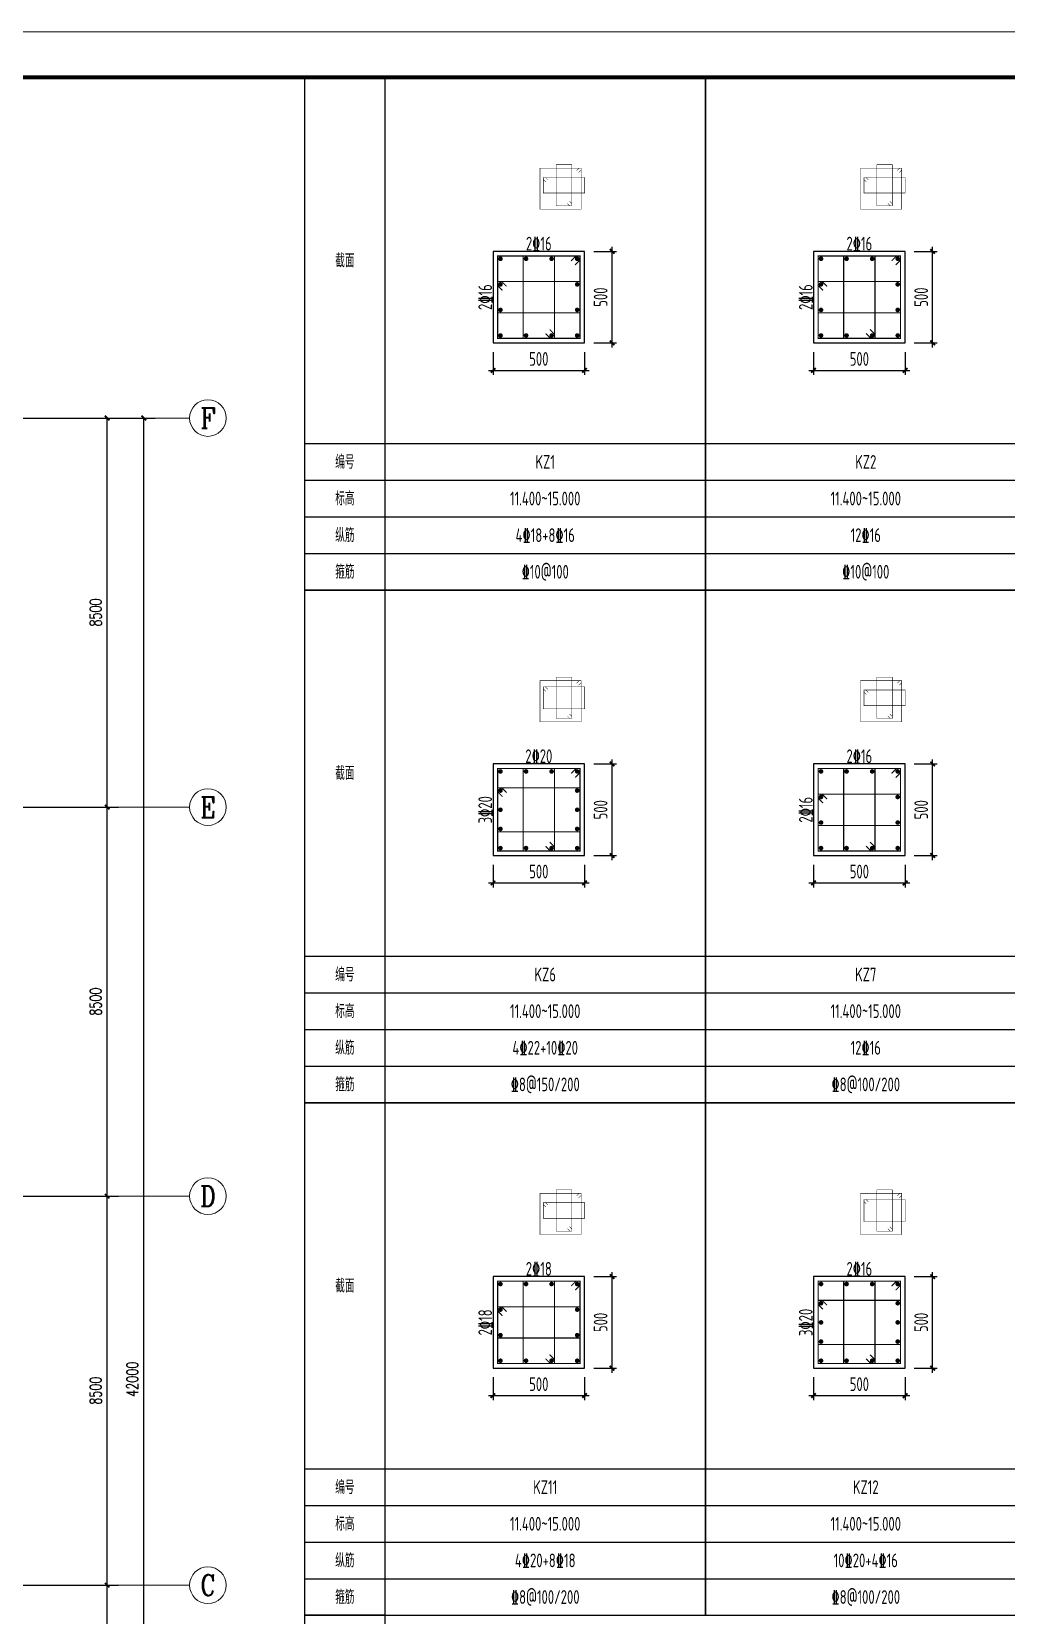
# Model space of a CAD drawing. Extents: x 3968514 to 5230306, y -516551 to -228246.
# Drawn here: x 4886440 to 4907723, y -334753 to -300153 of the extents above; entities that cross this region are included whole.
import ezdxf
from ezdxf.enums import TextEntityAlignment as Align

# ---------------------------------------------------------------- set-up
doc = ezdxf.new("R2010")
doc.units = 0
doc.header["$LTSCALE"] = 1000
doc.header["$MEASUREMENT"] = 0
for name, color, linetype, lineweight in [('AXIS', 3, 'Continuous', 15), ('AXIS_TEXT', 7, 'Continuous', 15), ('COLU-DE', 7, 'Continuous', 25), ('COLU-DE-DIM', 3, 'Continuous', 25), ('COLU-YW', 7, 'Continuous', 25), ('FRAME', 3, 'Continuous', 18), ('REIN-D', 6, 'Continuous', 50), ('REIN-L', 1, 'Continuous', 50), ('TAB', 144, 'Continuous', 25), ('TAB-TEXT', 7, 'Continuous', 25)]:
    doc.layers.add(name, color=color, linetype=linetype, lineweight=lineweight)
doc.styles.add('_TCH_AXIS', font='COMPLEX', dxfattribs={"bigfont": 'GBCBIG'})
doc.styles.add('_TCH_DIM_T3', font='SIMPLEX.shx', dxfattribs={"width": 0.7, "bigfont": 'GBCBIG.shx'})
doc.styles.add('COMPLEX', font='COMPLEX')
doc.styles.add('FromPkpm', font='Tssdeng.shx', dxfattribs={"width": 0.7, "bigfont": 'hztxt.shx'})
doc.dimstyles.new('_TCH_ARCH&&100', dxfattribs={"dimtxt": 255, "dimasz": 100, "dimexe": 250, "dimexo": 300, "dimgap": 122.5, "dimtad": 1, "dimdec": 0, "dimzin": 0, "dimdsep": 46, "dimtxsty": '_TCH_DIM_T3', "dimblk": 'ARCHTICK', "dimcen": 0.09, "dimclrt": 7, "dimazin": 2, "dimtfac": 1, "dimtdec": 0, "dimtix": 1, "dimtmove": 2, "dimatfit": 3, "dimfxl": 150, "dimtolj": 1, "dimtzin": 0, "dimarcsym": 0})
doc.dimstyles.new('Pkpm_1', dxfattribs={"dimtxt": 250, "dimasz": 100, "dimexe": 100, "dimexo": 0.0625, "dimgap": 100, "dimtad": 1, "dimdec": 0, "dimrnd": 1, "dimzin": 0, "dimdsep": 46, "dimtxsty": 'FromPkpm', "dimblk1": 'ARCHTICK', "dimblk2": 'ARCHTICK', "dimsah": 1, "dimcen": 0.09, "dimdle": 100, "dimadec": 0, "dimazin": 0, "dimtfac": 1, "dimtdec": 0, "dimtix": 1, "dimtmove": 2, "dimatfit": 1, "dimfxl": 1, "dimtolj": 1, "dimtzin": 0, "dimarcsym": 0})

# ---------------------------------------------------------------- blocks, each defined once
blk = doc.blocks.new('A$C0B803521')
at = {"layer": 'FRAME', "lineweight": 18}
blk.add_line((-15943, 93652), (-100043, 93652), dxfattribs=at)
at = {"layer": 'FRAME', "lineweight": 140}
blk.add_line((-16943, 92652), (-97543, 92652), dxfattribs=at)
blk = doc.blocks.new('_ArchTick')
at = {"color": 0, "linetype": 'ByBlock', "const_width": 0.4}
blk.add_lwpolyline([(-0.5, -0.5), (0.5, 0.5)], dxfattribs=at)
blk = doc.blocks.new('*D609')
at = {"layer": 'COLU-DE-DIM', "color": 0, "lineweight": -2, "transparency": 16777216}
for p, q in [((4903514, -329553), (4903514, -330053)), ((4905514, -329553), (4905514, -330053)), ((4903414, -329953), (4905614, -329953))]:
    blk.add_line(p, q, dxfattribs=at)
at = {"layer": 'Defpoints', "color": 0, "transparency": 16777216}
for p in [(4903514, -329353), (4905514, -329353), (4905514, -329953)]:
    blk.add_point(p, dxfattribs=at)
at = {"layer": 'COLU-DE-DIM', "color": 0, "lineweight": -2, "transparency": 16777216, "xscale": 100, "yscale": 100, "zscale": 100, "rotation": 180}
blk.add_blockref('_ArchTick', (4903514, -329953), dxfattribs=at)
at = {"layer": 'COLU-DE-DIM', "color": 0, "lineweight": -2, "transparency": 16777216, "xscale": 100, "yscale": 100, "zscale": 100}
blk.add_blockref('_ArchTick', (4905514, -329953), dxfattribs=at)
at = {"layer": 'COLU-DE-DIM', "color": 7, "transparency": 16777216, "insert": (4904514, -329703), "char_height": 300, "attachment_point": 5, "style": 'FromPkpm'}
blk.add_mtext('\\A1;500', dxfattribs=at)
blk = doc.blocks.new('*D608')
at = {"layer": 'COLU-DE-DIM', "color": 0, "lineweight": -2, "transparency": 16777216}
for p, q in [((4906114, -329453), (4906114, -327253)), ((4905714, -327353), (4906214, -327353)), ((4905714, -329353), (4906214, -329353))]:
    blk.add_line(p, q, dxfattribs=at)
at = {"layer": 'Defpoints', "color": 0, "transparency": 16777216}
for p in [(4905514, -327353), (4906114, -327353), (4905514, -329353)]:
    blk.add_point(p, dxfattribs=at)
at = {"layer": 'COLU-DE-DIM', "color": 0, "lineweight": -2, "transparency": 16777216, "xscale": 100, "yscale": 100, "zscale": 100}
for p, rotation in [((4906114, -327353), 90), ((4906114, -329353), 270)]:
    blk.add_blockref('_ArchTick', p, dxfattribs=dict(at, rotation=rotation))
at = {"layer": 'COLU-DE-DIM', "color": 7, "transparency": 16777216, "insert": (4905864, -328353), "char_height": 300, "attachment_point": 5, "rotation": 90, "style": 'FromPkpm'}
blk.add_mtext('\\A1;500', dxfattribs=at)
blk = doc.blocks.new('*D607')
at = {"layer": 'COLU-DE-DIM', "color": 0, "lineweight": -2, "transparency": 16777216}
for p, q in [((4896514, -329553), (4896514, -330053)), ((4898514, -329553), (4898514, -330053)), ((4896414, -329953), (4898614, -329953))]:
    blk.add_line(p, q, dxfattribs=at)
at = {"layer": 'Defpoints', "color": 0, "transparency": 16777216}
for p in [(4896514, -329353), (4898514, -329353), (4898514, -329953)]:
    blk.add_point(p, dxfattribs=at)
at = {"layer": 'COLU-DE-DIM', "color": 0, "lineweight": -2, "transparency": 16777216, "xscale": 100, "yscale": 100, "zscale": 100, "rotation": 180}
blk.add_blockref('_ArchTick', (4896514, -329953), dxfattribs=at)
at = {"layer": 'COLU-DE-DIM', "color": 0, "lineweight": -2, "transparency": 16777216, "xscale": 100, "yscale": 100, "zscale": 100}
blk.add_blockref('_ArchTick', (4898514, -329953), dxfattribs=at)
at = {"layer": 'COLU-DE-DIM', "color": 7, "transparency": 16777216, "insert": (4897514, -329703), "char_height": 300, "attachment_point": 5, "style": 'FromPkpm'}
blk.add_mtext('\\A1;500', dxfattribs=at)
blk = doc.blocks.new('*D606')
at = {"layer": 'COLU-DE-DIM', "color": 0, "lineweight": -2, "transparency": 16777216}
for p, q in [((4899114, -329453), (4899114, -327253)), ((4898714, -327353), (4899214, -327353)), ((4898714, -329353), (4899214, -329353))]:
    blk.add_line(p, q, dxfattribs=at)
at = {"layer": 'Defpoints', "color": 0, "transparency": 16777216}
for p in [(4898514, -327353), (4899114, -327353), (4898514, -329353)]:
    blk.add_point(p, dxfattribs=at)
at = {"layer": 'COLU-DE-DIM', "color": 0, "lineweight": -2, "transparency": 16777216, "xscale": 100, "yscale": 100, "zscale": 100}
for p, rotation in [((4899114, -327353), 90), ((4899114, -329353), 270)]:
    blk.add_blockref('_ArchTick', p, dxfattribs=dict(at, rotation=rotation))
at = {"layer": 'COLU-DE-DIM', "color": 7, "transparency": 16777216, "insert": (4898864, -328353), "char_height": 300, "attachment_point": 5, "rotation": 90, "style": 'FromPkpm'}
blk.add_mtext('\\A1;500', dxfattribs=at)
blk = doc.blocks.new('*D589')
at = {"layer": 'COLU-DE-DIM', "color": 0, "lineweight": -2, "transparency": 16777216}
for p, q in [((4896514, -318353), (4896514, -318853)), ((4898514, -318353), (4898514, -318853)), ((4896414, -318753), (4898614, -318753))]:
    blk.add_line(p, q, dxfattribs=at)
at = {"layer": 'Defpoints', "color": 0, "transparency": 16777216}
for p in [(4896514, -318153), (4898514, -318153), (4898514, -318753)]:
    blk.add_point(p, dxfattribs=at)
at = {"layer": 'COLU-DE-DIM', "color": 0, "lineweight": -2, "transparency": 16777216, "xscale": 100, "yscale": 100, "zscale": 100, "rotation": 180}
blk.add_blockref('_ArchTick', (4896514, -318753), dxfattribs=at)
at = {"layer": 'COLU-DE-DIM', "color": 0, "lineweight": -2, "transparency": 16777216, "xscale": 100, "yscale": 100, "zscale": 100}
blk.add_blockref('_ArchTick', (4898514, -318753), dxfattribs=at)
at = {"layer": 'COLU-DE-DIM', "color": 7, "transparency": 16777216, "insert": (4897514, -318503), "char_height": 300, "attachment_point": 5, "style": 'FromPkpm'}
blk.add_mtext('\\A1;500', dxfattribs=at)
blk = doc.blocks.new('*D588')
at = {"layer": 'COLU-DE-DIM', "color": 0, "lineweight": -2, "transparency": 16777216}
for p, q in [((4898714, -316153), (4899214, -316153)), ((4899114, -318253), (4899114, -316053)), ((4898714, -318153), (4899214, -318153))]:
    blk.add_line(p, q, dxfattribs=at)
at = {"layer": 'Defpoints', "color": 0, "transparency": 16777216}
for p in [(4898514, -316153), (4899114, -316153), (4898514, -318153)]:
    blk.add_point(p, dxfattribs=at)
at = {"layer": 'COLU-DE-DIM', "color": 0, "lineweight": -2, "transparency": 16777216, "xscale": 100, "yscale": 100, "zscale": 100}
for p, rotation in [((4899114, -316153), 90), ((4899114, -318153), 270)]:
    blk.add_blockref('_ArchTick', p, dxfattribs=dict(at, rotation=rotation))
at = {"layer": 'COLU-DE-DIM', "color": 7, "transparency": 16777216, "insert": (4898864, -317153), "char_height": 300, "attachment_point": 5, "rotation": 90, "style": 'FromPkpm'}
blk.add_mtext('\\A1;500', dxfattribs=at)
blk = doc.blocks.new('*D595')
at = {"layer": 'COLU-DE-DIM', "color": 0, "lineweight": -2, "transparency": 16777216}
for p, q in [((4896514, -307153), (4896514, -307653)), ((4898514, -307153), (4898514, -307653)), ((4896414, -307553), (4898614, -307553))]:
    blk.add_line(p, q, dxfattribs=at)
at = {"layer": 'Defpoints', "color": 0, "transparency": 16777216}
for p in [(4896514, -306953), (4898514, -306953), (4898514, -307553)]:
    blk.add_point(p, dxfattribs=at)
at = {"layer": 'COLU-DE-DIM', "color": 0, "lineweight": -2, "transparency": 16777216, "xscale": 100, "yscale": 100, "zscale": 100, "rotation": 180}
blk.add_blockref('_ArchTick', (4896514, -307553), dxfattribs=at)
at = {"layer": 'COLU-DE-DIM', "color": 0, "lineweight": -2, "transparency": 16777216, "xscale": 100, "yscale": 100, "zscale": 100}
blk.add_blockref('_ArchTick', (4898514, -307553), dxfattribs=at)
at = {"layer": 'COLU-DE-DIM', "color": 7, "transparency": 16777216, "insert": (4897514, -307303), "char_height": 300, "attachment_point": 5, "style": 'FromPkpm'}
blk.add_mtext('\\A1;500', dxfattribs=at)
blk = doc.blocks.new('*D594')
at = {"layer": 'COLU-DE-DIM', "color": 0, "lineweight": -2, "transparency": 16777216}
for p, q in [((4898714, -304953), (4899214, -304953)), ((4899114, -307053), (4899114, -304853)), ((4898714, -306953), (4899214, -306953))]:
    blk.add_line(p, q, dxfattribs=at)
at = {"layer": 'Defpoints', "color": 0, "transparency": 16777216}
for p in [(4898514, -304953), (4899114, -304953), (4898514, -306953)]:
    blk.add_point(p, dxfattribs=at)
at = {"layer": 'COLU-DE-DIM', "color": 0, "lineweight": -2, "transparency": 16777216, "xscale": 100, "yscale": 100, "zscale": 100}
for p, rotation in [((4899114, -304953), 90), ((4899114, -306953), 270)]:
    blk.add_blockref('_ArchTick', p, dxfattribs=dict(at, rotation=rotation))
at = {"layer": 'COLU-DE-DIM', "color": 7, "transparency": 16777216, "insert": (4898864, -305953), "char_height": 300, "attachment_point": 5, "rotation": 90, "style": 'FromPkpm'}
blk.add_mtext('\\A1;500', dxfattribs=at)
blk = doc.blocks.new('*D585')
at = {"layer": 'COLU-DE-DIM', "color": 0, "lineweight": -2, "transparency": 16777216}
for p, q in [((4903514, -307153), (4903514, -307653)), ((4905514, -307153), (4905514, -307653)), ((4903414, -307553), (4905614, -307553))]:
    blk.add_line(p, q, dxfattribs=at)
at = {"layer": 'Defpoints', "color": 0, "transparency": 16777216}
for p in [(4903514, -306953), (4905514, -306953), (4905514, -307553)]:
    blk.add_point(p, dxfattribs=at)
at = {"layer": 'COLU-DE-DIM', "color": 0, "lineweight": -2, "transparency": 16777216, "xscale": 100, "yscale": 100, "zscale": 100, "rotation": 180}
blk.add_blockref('_ArchTick', (4903514, -307553), dxfattribs=at)
at = {"layer": 'COLU-DE-DIM', "color": 0, "lineweight": -2, "transparency": 16777216, "xscale": 100, "yscale": 100, "zscale": 100}
blk.add_blockref('_ArchTick', (4905514, -307553), dxfattribs=at)
at = {"layer": 'COLU-DE-DIM', "color": 7, "transparency": 16777216, "insert": (4904514, -307303), "char_height": 300, "attachment_point": 5, "style": 'FromPkpm'}
blk.add_mtext('\\A1;500', dxfattribs=at)
blk = doc.blocks.new('*D584')
at = {"layer": 'COLU-DE-DIM', "color": 0, "lineweight": -2, "transparency": 16777216}
for p, q in [((4905714, -304953), (4906214, -304953)), ((4906114, -307053), (4906114, -304853)), ((4905714, -306953), (4906214, -306953))]:
    blk.add_line(p, q, dxfattribs=at)
at = {"layer": 'Defpoints', "color": 0, "transparency": 16777216}
for p in [(4905514, -304953), (4906114, -304953), (4905514, -306953)]:
    blk.add_point(p, dxfattribs=at)
at = {"layer": 'COLU-DE-DIM', "color": 0, "lineweight": -2, "transparency": 16777216, "xscale": 100, "yscale": 100, "zscale": 100}
for p, rotation in [((4906114, -304953), 90), ((4906114, -306953), 270)]:
    blk.add_blockref('_ArchTick', p, dxfattribs=dict(at, rotation=rotation))
at = {"layer": 'COLU-DE-DIM', "color": 7, "transparency": 16777216, "insert": (4905864, -305953), "char_height": 300, "attachment_point": 5, "rotation": 90, "style": 'FromPkpm'}
blk.add_mtext('\\A1;500', dxfattribs=at)
blk = doc.blocks.new('*D581')
at = {"layer": 'COLU-DE-DIM', "color": 0, "lineweight": -2, "transparency": 16777216}
for p, q in [((4903514, -318353), (4903514, -318853)), ((4905514, -318353), (4905514, -318853)), ((4903414, -318753), (4905614, -318753))]:
    blk.add_line(p, q, dxfattribs=at)
at = {"layer": 'Defpoints', "color": 0, "transparency": 16777216}
for p in [(4903514, -318153), (4905514, -318153), (4905514, -318753)]:
    blk.add_point(p, dxfattribs=at)
at = {"layer": 'COLU-DE-DIM', "color": 0, "lineweight": -2, "transparency": 16777216, "xscale": 100, "yscale": 100, "zscale": 100, "rotation": 180}
blk.add_blockref('_ArchTick', (4903514, -318753), dxfattribs=at)
at = {"layer": 'COLU-DE-DIM', "color": 0, "lineweight": -2, "transparency": 16777216, "xscale": 100, "yscale": 100, "zscale": 100}
blk.add_blockref('_ArchTick', (4905514, -318753), dxfattribs=at)
at = {"layer": 'COLU-DE-DIM', "color": 7, "transparency": 16777216, "insert": (4904514, -318503), "char_height": 300, "attachment_point": 5, "style": 'FromPkpm'}
blk.add_mtext('\\A1;500', dxfattribs=at)
blk = doc.blocks.new('*D580')
at = {"layer": 'COLU-DE-DIM', "color": 0, "lineweight": -2, "transparency": 16777216}
for p, q in [((4905714, -316153), (4906214, -316153)), ((4906114, -318253), (4906114, -316053)), ((4905714, -318153), (4906214, -318153))]:
    blk.add_line(p, q, dxfattribs=at)
at = {"layer": 'Defpoints', "color": 0, "transparency": 16777216}
for p in [(4905514, -316153), (4906114, -316153), (4905514, -318153)]:
    blk.add_point(p, dxfattribs=at)
at = {"layer": 'COLU-DE-DIM', "color": 0, "lineweight": -2, "transparency": 16777216, "xscale": 100, "yscale": 100, "zscale": 100}
for p, rotation in [((4906114, -316153), 90), ((4906114, -318153), 270)]:
    blk.add_blockref('_ArchTick', p, dxfattribs=dict(at, rotation=rotation))
at = {"layer": 'COLU-DE-DIM', "color": 7, "transparency": 16777216, "insert": (4905864, -317153), "char_height": 300, "attachment_point": 5, "rotation": 90, "style": 'FromPkpm'}
blk.add_mtext('\\A1;500', dxfattribs=at)
blk = doc.blocks.new('_AXISO')
blk.add_circle((0, 0), 0.5)
at = {"layer": 'AXIS_TEXT', "style": 'COMPLEX', "width": 1.041667}
blk.add_attdef('A', text='', height=0.56, dxfattribs=at).set_placement((-0.25, -0.28), (0.25, -0.28), align=Align.FIT)
blk = doc.blocks.new('*D1347')
at = {"layer": 'AXIS', "color": 0, "lineweight": -2, "transparency": 16777216}
for p, q in [((19300, 0), (22550, 0)), ((22300, -42000), (22300, 0)), ((19300, -42000), (22550, -42000))]:
    blk.add_line(p, q, dxfattribs=at)
at = {"layer": 'Defpoints', "color": 0, "transparency": 16777216}
for p in [(19000, 0), (22300, 0), (19000, -42000)]:
    blk.add_point(p, dxfattribs=at)
at = {"layer": 'AXIS', "color": 0, "lineweight": -2, "transparency": 16777216, "xscale": 100, "yscale": 100, "zscale": 100}
for p, rotation in [((22300, 0), 90), ((22300, -42000), 270)]:
    blk.add_blockref('_ArchTick', p, dxfattribs=dict(at, rotation=rotation))
at = {"layer": 'AXIS', "color": 7, "transparency": 16777216, "insert": (22050, -21000), "char_height": 255, "attachment_point": 5, "rotation": 90, "style": '_TCH_DIM_T3'}
blk.add_mtext('\\A1;42000', dxfattribs=at)
blk = doc.blocks.new('*D1349')
at = {"layer": 'AXIS', "color": 0, "lineweight": -2, "transparency": 16777216}
for p, q in [((19300, -25500), (21750, -25500)), ((21500, -34000), (21500, -25500)), ((19300, -34000), (21750, -34000))]:
    blk.add_line(p, q, dxfattribs=at)
at = {"layer": 'Defpoints', "color": 0, "transparency": 16777216}
for p in [(19000, -25500), (21500, -25500), (19000, -34000)]:
    blk.add_point(p, dxfattribs=at)
at = {"layer": 'AXIS', "color": 0, "lineweight": -2, "transparency": 16777216, "xscale": 100, "yscale": 100, "zscale": 100}
for p, rotation in [((21500, -25500), 90), ((21500, -34000), 270)]:
    blk.add_blockref('_ArchTick', p, dxfattribs=dict(at, rotation=rotation))
at = {"layer": 'AXIS', "color": 7, "transparency": 16777216, "insert": (21250, -29750), "char_height": 255, "attachment_point": 5, "rotation": 90, "style": '_TCH_DIM_T3'}
blk.add_mtext('\\A1;8500', dxfattribs=at)
blk = doc.blocks.new('*D1350')
at = {"layer": 'AXIS', "color": 0, "lineweight": -2, "transparency": 16777216}
for p, q in [((19300, -17000), (21750, -17000)), ((21500, -25500), (21500, -17000)), ((19300, -25500), (21750, -25500))]:
    blk.add_line(p, q, dxfattribs=at)
at = {"layer": 'Defpoints', "color": 0, "transparency": 16777216}
for p in [(19000, -17000), (21500, -17000), (19000, -25500)]:
    blk.add_point(p, dxfattribs=at)
at = {"layer": 'AXIS', "color": 0, "lineweight": -2, "transparency": 16777216, "xscale": 100, "yscale": 100, "zscale": 100}
for p, rotation in [((21500, -17000), 90), ((21500, -25500), 270)]:
    blk.add_blockref('_ArchTick', p, dxfattribs=dict(at, rotation=rotation))
at = {"layer": 'AXIS', "color": 7, "transparency": 16777216, "insert": (21250, -21250), "char_height": 255, "attachment_point": 5, "rotation": 90, "style": '_TCH_DIM_T3'}
blk.add_mtext('\\A1;8500', dxfattribs=at)
blk = doc.blocks.new('*D1351')
at = {"layer": 'AXIS', "color": 0, "lineweight": -2, "transparency": 16777216}
for p, q in [((19300, -8500), (21750, -8500)), ((21500, -17000), (21500, -8500)), ((19300, -17000), (21750, -17000))]:
    blk.add_line(p, q, dxfattribs=at)
at = {"layer": 'Defpoints', "color": 0, "transparency": 16777216}
for p in [(19000, -8500), (21500, -8500), (19000, -17000)]:
    blk.add_point(p, dxfattribs=at)
at = {"layer": 'AXIS', "color": 0, "lineweight": -2, "transparency": 16777216, "xscale": 100, "yscale": 100, "zscale": 100}
for p, rotation in [((21500, -8500), 90), ((21500, -17000), 270)]:
    blk.add_blockref('_ArchTick', p, dxfattribs=dict(at, rotation=rotation))
at = {"layer": 'AXIS', "color": 7, "transparency": 16777216, "insert": (21250, -12750), "char_height": 255, "attachment_point": 5, "rotation": 90, "style": '_TCH_DIM_T3'}
blk.add_mtext('\\A1;8500', dxfattribs=at)
blk = doc.blocks.new('*D1352')
at = {"layer": 'AXIS', "color": 0, "lineweight": -2, "transparency": 16777216}
for p, q in [((19300, 0), (21750, 0)), ((21500, -8500), (21500, 0)), ((19300, -8500), (21750, -8500))]:
    blk.add_line(p, q, dxfattribs=at)
at = {"layer": 'Defpoints', "color": 0, "transparency": 16777216}
for p in [(19000, 0), (21500, 0), (19000, -8500)]:
    blk.add_point(p, dxfattribs=at)
at = {"layer": 'AXIS', "color": 0, "lineweight": -2, "transparency": 16777216, "xscale": 100, "yscale": 100, "zscale": 100}
for p, rotation in [((21500, 0), 90), ((21500, -8500), 270)]:
    blk.add_blockref('_ArchTick', p, dxfattribs=dict(at, rotation=rotation))
at = {"layer": 'AXIS', "color": 7, "transparency": 16777216, "insert": (21250, -4250), "char_height": 255, "attachment_point": 5, "rotation": 90, "style": '_TCH_DIM_T3'}
blk.add_mtext('\\A1;8500', dxfattribs=at)
blk = doc.blocks.new('A$Cbcbeac01')
at = {"layer": 'AXIS'}
for p, q in [((19300, 0), (23300, 0)), ((19300, -8500), (23300, -8500)), ((19300, -17000), (23300, -17000)), ((19300, -25500), (23300, -25500))]:
    blk.add_line(p, q, dxfattribs=at)
ref = blk.add_blockref('_AXISO', (23700, 0), dxfattribs=dict(at, xscale=800, yscale=800, zscale=800))
ref.add_attrib('A', 'F', dxfattribs={"layer": 'AXIS_TEXT', "height": 448.3, "style": '_TCH_AXIS', "width": 0.982456}).set_placement((23532.2, -224.2), (23867.8, -224.2), align=Align.FIT)
ref = blk.add_blockref('_AXISO', (23700, -8500), dxfattribs=dict(at, xscale=800, yscale=800, zscale=800))
ref.add_attrib('A', 'E', dxfattribs={"layer": 'AXIS_TEXT', "height": 448.3, "style": '_TCH_AXIS', "width": 0.982456}).set_placement((23532.2, -8724.2), (23867.8, -8724.2), align=Align.FIT)
ref = blk.add_blockref('_AXISO', (23700, -17000), dxfattribs=dict(at, xscale=800, yscale=800, zscale=800))
ref.add_attrib('A', 'D', dxfattribs={"layer": 'AXIS_TEXT', "height": 448.3, "style": '_TCH_AXIS', "width": 0.924665}).set_placement((23532.2, -17224.2), (23867.8, -17224.2), align=Align.FIT)
ref = blk.add_blockref('_AXISO', (23700, -25500), dxfattribs=dict(at, xscale=800, yscale=800, zscale=800))
ref.add_attrib('A', 'C', dxfattribs={"layer": 'AXIS_TEXT', "height": 452, "style": '_TCH_AXIS', "width": 1.024}).set_placement((23534.7, -25726), (23865.3, -25726), align=Align.FIT)
for p1, p2, distance, picture, middle in [((19000, -42000), (19000, 0), -3300, '*D1347', (22050, -21000)), ((19000, -8500), (19000, 0), -2500, '*D1352', (21250, -4250)), ((19000, -17000), (19000, -8500), -2500, '*D1351', (21250, -12750)), ((19000, -25500), (19000, -17000), -2500, '*D1350', (21250, -21250)), ((19000, -34000), (19000, -25500), -2500, '*D1349', (21250, -29750))]:
    dim = blk.add_aligned_dim(p1=p1, p2=p2, distance=distance, dimstyle='_TCH_ARCH&&100', dxfattribs=at)
    dim.commit()
    dim.dimension.update_dxf_attribs({"geometry": picture, "text_midpoint": middle})

msp = doc.modelspace()

# ---------------------------------------------------------------- linework, layer by layer
at = {"layer": 'COLU-DE'}
for points in [[(4896514.10869, -306953.30351), (4898514.10869, -306953.30351), (4898514.10869, -304953.30351), (4896514.10869, -304953.30351)], [(4903514.10869, -306953.30351), (4905514.10869, -306953.30351), (4905514.10869, -304953.30351), (4903514.10869, -304953.30351)], [(4896514.10869, -318153.30351), (4898514.10869, -318153.30351), (4898514.10869, -316153.30351), (4896514.10869, -316153.30351)], [(4903514.10869, -318153.30351), (4905514.10869, -318153.30351), (4905514.10869, -316153.30351), (4903514.10869, -316153.30351)], [(4896514.10869, -329353.30351), (4898514.10869, -329353.30351), (4898514.10869, -327353.30351), (4896514.10869, -327353.30351)], [(4903514.10869, -329353.30253), (4905514.10869, -329353.30253), (4905514.10869, -327353.30253), (4903514.10869, -327353.30253)]]:
    msp.add_lwpolyline(points, close=True, dxfattribs=at)
at = {"layer": 'REIN-D', "const_width": 50}
for points in [[(4896701.60869, -305115.80351, 1), (4896651.60869, -305115.80351, 1)], [(4897259.9417, -305115.80351, 1), (4897209.9417, -305115.80351, 1)], [(4897818.27568, -305115.80351, 1), (4897768.27568, -305115.80351, 1)], [(4898376.60869, -305115.80351, 1), (4898326.60869, -305115.80351, 1)], [(4903701.60869, -305115.80351, 1), (4903651.60869, -305115.80351, 1)], [(4904259.94194, -305115.80351, 1), (4904209.94194, -305115.80351, 1)], [(4904818.27544, -305115.80351, 1), (4904768.27544, -305115.80351, 1)], [(4905376.60869, -305115.80351, 1), (4905326.60869, -305115.80351, 1)], [(4896701.60869, -305674.13652, 1), (4896651.60869, -305674.13652, 1)], [(4898376.60869, -305674.13652, 1), (4898326.60869, -305674.13652, 1)], [(4903701.60869, -305674.13652, 1), (4903651.60869, -305674.13652, 1)], [(4905376.60869, -305674.13652, 1), (4905326.60869, -305674.13652, 1)], [(4896701.60869, -306232.4705, 1), (4896651.60869, -306232.4705, 1)], [(4898376.60869, -306232.4705, 1), (4898326.60869, -306232.4705, 1)], [(4903701.60869, -306232.4705, 1), (4903651.60869, -306232.4705, 1)], [(4905376.60869, -306232.4705, 1), (4905326.60869, -306232.4705, 1)], [(4896701.60869, -306790.80351, 1), (4896651.60869, -306790.80351, 1)], [(4897259.9417, -306790.80351, 1), (4897209.9417, -306790.80351, 1)], [(4897818.27568, -306790.80351, 1), (4897768.27568, -306790.80351, 1)], [(4898376.60869, -306790.80351, 1), (4898326.60869, -306790.80351, 1)], [(4903701.60869, -306790.80351, 1), (4903651.60869, -306790.80351, 1)], [(4904259.94194, -306790.80351, 1), (4904209.94194, -306790.80351, 1)], [(4904818.27544, -306790.80351, 1), (4904768.27544, -306790.80351, 1)], [(4905376.60869, -306790.80351, 1), (4905326.60869, -306790.80351, 1)], [(4896701.60869, -316315.80351, 1), (4896651.60869, -316315.80351, 1)], [(4897259.94268, -316315.80351, 1), (4897209.94268, -316315.80351, 1)], [(4897818.27471, -316315.80351, 1), (4897768.27471, -316315.80351, 1)], [(4898376.60869, -316315.80351, 1), (4898326.60869, -316315.80351, 1)], [(4903701.60869, -316315.80351, 1), (4903651.60869, -316315.80351, 1)], [(4904259.94268, -316315.80351, 1), (4904209.94268, -316315.80351, 1)], [(4904818.27471, -316315.80351, 1), (4904768.27471, -316315.80351, 1)], [(4905376.60869, -316315.80351, 1), (4905326.60869, -316315.80351, 1)], [(4896701.60869, -316734.55351, 1), (4896651.60869, -316734.55351, 1)], [(4898376.60869, -316734.55351, 1), (4898326.60869, -316734.55351, 1)], [(4903701.60869, -316874.13652, 1), (4903651.60869, -316874.13652, 1)], [(4905376.60869, -316874.13652, 1), (4905326.60869, -316874.13652, 1)], [(4896701.60869, -317153.30351, 1), (4896651.60869, -317153.30351, 1)], [(4898376.60869, -317153.30351, 1), (4898326.60869, -317153.30351, 1)], [(4896701.60869, -317572.05351, 1), (4896651.60869, -317572.05351, 1)], [(4898376.60869, -317572.05351, 1), (4898326.60869, -317572.05351, 1)], [(4903701.60869, -317432.4705, 1), (4903651.60869, -317432.4705, 1)], [(4905376.60869, -317432.4705, 1), (4905326.60869, -317432.4705, 1)], [(4896701.60869, -317990.80351, 1), (4896651.60869, -317990.80351, 1)], [(4897259.94268, -317990.80351, 1), (4897209.94268, -317990.80351, 1)], [(4897818.27471, -317990.80351, 1), (4897768.27471, -317990.80351, 1)], [(4898376.60869, -317990.80351, 1), (4898326.60869, -317990.80351, 1)], [(4903701.60869, -317990.80351, 1), (4903651.60869, -317990.80351, 1)], [(4904259.94268, -317990.80351, 1), (4904209.94268, -317990.80351, 1)], [(4904818.27471, -317990.80351, 1), (4904768.27471, -317990.80351, 1)], [(4905376.60869, -317990.80351, 1), (4905326.60869, -317990.80351, 1)], [(4896701.60869, -327515.80351, 1), (4896651.60869, -327515.80351, 1)], [(4897259.94072, -327515.80351, 1), (4897209.94072, -327515.80351, 1)], [(4897818.27666, -327515.80351, 1), (4897768.27666, -327515.80351, 1)], [(4898376.60869, -327515.80351, 1), (4898326.60869, -327515.80351, 1)], [(4903701.60869, -327515.80253, 1), (4903651.60869, -327515.80253, 1)], [(4904259.9417, -327515.80253, 1), (4904209.9417, -327515.80253, 1)], [(4904818.27568, -327515.80253, 1), (4904768.27568, -327515.80253, 1)], [(4905376.60869, -327515.80253, 1), (4905326.60869, -327515.80253, 1)], [(4903701.60869, -327934.55253, 1), (4903651.60869, -327934.55253, 1)], [(4905376.60869, -327934.55253, 1), (4905326.60869, -327934.55253, 1)], [(4896701.60869, -328074.13652, 1), (4896651.60869, -328074.13652, 1)], [(4898376.60869, -328074.13652, 1), (4898326.60869, -328074.13652, 1)], [(4903701.60869, -328353.30253, 1), (4903651.60869, -328353.30253, 1)], [(4905376.60869, -328353.30253, 1), (4905326.60869, -328353.30253, 1)], [(4896701.60869, -328632.4705, 1), (4896651.60869, -328632.4705, 1)], [(4898376.60869, -328632.4705, 1), (4898326.60869, -328632.4705, 1)], [(4903701.60869, -328772.05253, 1), (4903651.60869, -328772.05253, 1)], [(4905376.60869, -328772.05253, 1), (4905326.60869, -328772.05253, 1)], [(4896701.60869, -329190.80351, 1), (4896651.60869, -329190.80351, 1)], [(4897259.94072, -329190.80351, 1), (4897209.94072, -329190.80351, 1)], [(4897818.27666, -329190.80351, 1), (4897768.27666, -329190.80351, 1)], [(4898376.60869, -329190.80351, 1), (4898326.60869, -329190.80351, 1)], [(4903701.60869, -329190.80253, 1), (4903651.60869, -329190.80253, 1)], [(4904259.9417, -329190.80253, 1), (4904209.9417, -329190.80253, 1)], [(4904818.27568, -329190.80253, 1), (4904768.27568, -329190.80253, 1)], [(4905376.60869, -329190.80253, 1), (4905326.60869, -329190.80253, 1)]]:
    msp.add_lwpolyline(points, format="xyb", close=True, dxfattribs=at)
at = {"layer": 'REIN-L', "color": 6}
for points, const_width in [([(4898137.75615, -303905.3123), (4898190.74736, -303958.30351), (4898234.9417, -303958.30351), (4898234.9417, -303058.30351), (4897893.27568, -303058.30351), (4897893.27568, -303958.30351), (4898234.9417, -303958.30351), (4898234.9417, -303914.10917), (4898181.95049, -303861.11796)], 10), ([(4905137.75664, -303905.3123), (4905190.74785, -303958.30351), (4905234.94194, -303958.30351), (4905234.94194, -303058.30351), (4904893.27544, -303058.30351), (4904893.27544, -303958.30351), (4905234.94194, -303958.30351), (4905234.94194, -303914.10917), (4905181.95073, -303861.11796)], 10), ([(4897711.29424, -303390.46171), (4897658.30303, -303337.4705), (4897614.10869, -303337.4705), (4897614.10869, -303679.13652), (4898514.10869, -303679.13652), (4898514.10869, -303337.4705), (4897614.10869, -303337.4705), (4897614.10869, -303381.66435), (4897667.0999, -303434.65605)], 10), ([(4904711.29424, -303390.46171), (4904658.30278, -303337.4705), (4904614.10869, -303337.4705), (4904614.10869, -303679.13652), (4905514.10869, -303679.13652), (4905514.10869, -303337.4705), (4904614.10869, -303337.4705), (4904614.10869, -303381.66435), (4904667.10015, -303434.65605)], 10), ([(4897661.40459, -306747.32109), (4897767.38701, -306853.30351), (4897855.77568, -306853.30351), (4897855.77568, -305053.30351), (4897172.4417, -305053.30351), (4897172.4417, -306853.30351), (4897855.77568, -306853.30351), (4897855.77568, -306764.91484), (4897749.79229, -306658.93242)], 25), ([(4904661.40435, -306747.32109), (4904767.38701, -306853.30351), (4904855.77544, -306853.30351), (4904855.77544, -305053.30351), (4904172.44194, -305053.30351), (4904172.44194, -306853.30351), (4904855.77544, -306853.30351), (4904855.77544, -306764.91484), (4904749.79253, -306658.93242)], 25), ([(4896808.47979, -305717.61992), (4896702.49736, -305611.63652), (4896614.10869, -305611.63652), (4896614.10869, -306294.9705), (4898414.10869, -306294.9705), (4898414.10869, -305611.63652), (4896614.10869, -305611.63652), (4896614.10869, -305700.02519), (4896720.09111, -305806.00761)], 25), ([(4903808.47979, -305717.61992), (4903702.49688, -305611.63652), (4903614.10869, -305611.63652), (4903614.10869, -306294.9705), (4905414.10869, -306294.9705), (4905414.10869, -305611.63652), (4903614.10869, -305611.63652), (4903614.10869, -305700.02519), (4903720.0916, -305806.00761)], 25), ([(4897711.29424, -314520.66972), (4897658.30205, -314467.67851), (4897614.10869, -314467.67851), (4897614.10869, -314948.92851), (4898514.10869, -314948.92851), (4898514.10869, -314467.67851), (4897614.10869, -314467.67851), (4897614.10869, -314511.87284), (4897667.10088, -314564.86406)], 10), ([(4898137.75713, -315105.3123), (4898190.74736, -315158.30351), (4898234.94268, -315158.30351), (4898234.94268, -314258.30351), (4897893.27471, -314258.30351), (4897893.27471, -315158.30351), (4898234.94268, -315158.30351), (4898234.94268, -315114.10917), (4898181.95049, -315061.11796)], 10), ([(4905137.75713, -315105.3123), (4905190.74736, -315158.30351), (4905234.94268, -315158.30351), (4905234.94268, -314258.30351), (4904893.27471, -314258.30351), (4904893.27471, -315158.30351), (4905234.94268, -315158.30351), (4905234.94268, -315114.10917), (4905181.95049, -315061.11796)], 10), ([(4904711.29424, -314590.46171), (4904658.30205, -314537.4705), (4904614.10869, -314537.4705), (4904614.10869, -314879.13652), (4905514.10869, -314879.13652), (4905514.10869, -314537.4705), (4904614.10869, -314537.4705), (4904614.10869, -314581.66435), (4904667.10088, -314634.65605)], 10), ([(4897661.40361, -317947.32109), (4897767.38604, -318053.30351), (4897855.77471, -318053.30351), (4897855.77471, -316253.30351), (4897172.44268, -316253.30351), (4897172.44268, -318053.30351), (4897855.77471, -318053.30351), (4897855.77471, -317964.91484), (4897749.79229, -317858.93242)], 25), ([(4904661.40361, -317947.32109), (4904767.38604, -318053.30351), (4904855.77471, -318053.30351), (4904855.77471, -316253.30351), (4904172.44268, -316253.30351), (4904172.44268, -318053.30351), (4904855.77471, -318053.30351), (4904855.77471, -317964.91484), (4904749.79229, -317858.93242)], 25), ([(4896808.47979, -316778.03593), (4896702.49736, -316672.05351), (4896614.10869, -316672.05351), (4896614.10869, -317634.55351), (4898414.10869, -317634.55351), (4898414.10869, -316672.05351), (4896614.10869, -316672.05351), (4896614.10869, -316760.44218), (4896720.09111, -316866.4246)], 25), ([(4903808.47979, -316917.61992), (4903702.49736, -316811.63652), (4903614.10869, -316811.63652), (4903614.10869, -317494.9705), (4905414.10869, -317494.9705), (4905414.10869, -316811.63652), (4903614.10869, -316811.63652), (4903614.10869, -316900.02519), (4903720.09111, -317006.00761)], 25), ([(4898137.75713, -326305.3123), (4898190.74932, -326358.30351), (4898234.94072, -326358.30351), (4898234.94072, -325458.30351), (4897893.27666, -325458.30351), (4897893.27666, -326358.30351), (4898234.94072, -326358.30351), (4898234.94072, -326314.10917), (4898181.95244, -326261.11796)], 10), ([(4905137.75615, -326305.31034), (4905190.74736, -326358.30253), (4905234.9417, -326358.30253), (4905234.9417, -325458.30253), (4904893.27568, -325458.30253), (4904893.27568, -326358.30253), (4905234.9417, -326358.30253), (4905234.9417, -326314.10917), (4905181.95049, -326261.11699)], 10), ([(4897711.29619, -325790.46171), (4897658.304, -325737.4705), (4897614.10869, -325737.4705), (4897614.10869, -326079.13652), (4898514.10869, -326079.13652), (4898514.10869, -325737.4705), (4897614.10869, -325737.4705), (4897614.10869, -325781.66435), (4897667.10088, -325834.65605)], 10), ([(4904711.29424, -325720.66972), (4904658.30303, -325667.67753), (4904614.10869, -325667.67753), (4904614.10869, -326148.92753), (4905514.10869, -326148.92753), (4905514.10869, -325667.67753), (4904614.10869, -325667.67753), (4904614.10869, -325711.87089), (4904667.0999, -325764.86308)], 10), ([(4897661.40557, -329147.32109), (4897767.38604, -329253.30351), (4897855.77666, -329253.30351), (4897855.77666, -327453.30351), (4897172.44072, -327453.30351), (4897172.44072, -329253.30351), (4897855.77666, -329253.30351), (4897855.77666, -329164.91484), (4897749.79229, -329058.93242)], 25), ([(4904661.40459, -329147.32011), (4904767.38701, -329253.30253), (4904855.77568, -329253.30253), (4904855.77568, -327453.30253), (4904172.4417, -327453.30253), (4904172.4417, -329253.30253), (4904855.77568, -329253.30253), (4904855.77568, -329164.91386), (4904749.79229, -329058.93144)], 25), ([(4896808.47979, -328117.61992), (4896702.49541, -328011.63652), (4896614.10869, -328011.63652), (4896614.10869, -328694.9705), (4898414.10869, -328694.9705), (4898414.10869, -328011.63652), (4896614.10869, -328011.63652), (4896614.10869, -328100.02519), (4896720.09307, -328206.00761)], 25), ([(4903808.47979, -327978.03495), (4903702.49736, -327872.05253), (4903614.10869, -327872.05253), (4903614.10869, -328834.55253), (4905414.10869, -328834.55253), (4905414.10869, -327872.05253), (4903614.10869, -327872.05253), (4903614.10869, -327960.4412), (4903720.09111, -328066.42363)], 25)]:
    msp.add_lwpolyline(points, dxfattribs=dict(at, const_width=const_width))
at = {"layer": 'REIN-L'}
for points, const_width in [([(4898386.11748, -303230.48906), (4898439.10869, -303177.49784), (4898439.10869, -303133.30351), (4897539.10869, -303133.30351), (4897539.10869, -304033.30351), (4898439.10869, -304033.30351), (4898439.10869, -303133.30351), (4898394.91436, -303133.30351), (4898341.92314, -303186.29472)], 10), ([(4905386.11724, -303230.48906), (4905439.10869, -303177.49784), (4905439.10869, -303133.30351), (4904539.10869, -303133.30351), (4904539.10869, -304033.30351), (4905439.10869, -304033.30351), (4905439.10869, -303133.30351), (4905394.91436, -303133.30351), (4905341.92314, -303186.29472)], 10), ([(4898308.12627, -305247.6746), (4898414.10869, -305141.69218), (4898414.10869, -305053.30351), (4896614.10869, -305053.30351), (4896614.10869, -306853.30351), (4898414.10869, -306853.30351), (4898414.10869, -305053.30351), (4898325.72002, -305053.30351), (4898219.7376, -305159.28593)], 25), ([(4905308.12578, -305247.6746), (4905414.10869, -305141.69218), (4905414.10869, -305053.30351), (4903614.10869, -305053.30351), (4903614.10869, -306853.30351), (4905414.10869, -306853.30351), (4905414.10869, -305053.30351), (4905325.72026, -305053.30351), (4905219.7376, -305159.28593)], 25), ([(4898386.1165, -314430.48906), (4898439.10869, -314377.49784), (4898439.10869, -314333.30351), (4897539.10869, -314333.30351), (4897539.10869, -315233.30351), (4898439.10869, -315233.30351), (4898439.10869, -314333.30351), (4898394.91533, -314333.30351), (4898341.92314, -314386.29472)], 10), ([(4905386.1165, -314430.48906), (4905439.10869, -314377.49784), (4905439.10869, -314333.30351), (4904539.10869, -314333.30351), (4904539.10869, -315233.30351), (4905439.10869, -315233.30351), (4905439.10869, -314333.30351), (4905394.91533, -314333.30351), (4905341.92314, -314386.29472)], 10), ([(4898308.12627, -316447.6746), (4898414.10869, -316341.69218), (4898414.10869, -316253.30351), (4896614.10869, -316253.30351), (4896614.10869, -318053.30351), (4898414.10869, -318053.30351), (4898414.10869, -316253.30351), (4898325.72002, -316253.30351), (4898219.7376, -316359.28593)], 25), ([(4905308.12627, -316447.6746), (4905414.10869, -316341.69218), (4905414.10869, -316253.30351), (4903614.10869, -316253.30351), (4903614.10869, -318053.30351), (4905414.10869, -318053.30351), (4905414.10869, -316253.30351), (4905325.72002, -316253.30351), (4905219.7376, -316359.28593)], 25), ([(4898386.1165, -325630.48906), (4898439.10869, -325577.49784), (4898439.10869, -325533.30351), (4897539.10869, -325533.30351), (4897539.10869, -326433.30351), (4898439.10869, -326433.30351), (4898439.10869, -325533.30351), (4898394.91338, -325533.30351), (4898341.92119, -325586.29472)], 10), ([(4905386.11748, -325630.48808), (4905439.10869, -325577.49589), (4905439.10869, -325533.30253), (4904539.10869, -325533.30253), (4904539.10869, -326433.30253), (4905439.10869, -326433.30253), (4905439.10869, -325533.30253), (4905394.91436, -325533.30253), (4905341.92314, -325586.29472)], 10), ([(4898308.12432, -327647.6746), (4898414.10869, -327541.69218), (4898414.10869, -327453.30351), (4896614.10869, -327453.30351), (4896614.10869, -329253.30351), (4898414.10869, -329253.30351), (4898414.10869, -327453.30351), (4898325.72197, -327453.30351), (4898219.7376, -327559.28593)], 25), ([(4905308.12627, -327647.67363), (4905414.10869, -327541.6912), (4905414.10869, -327453.30253), (4903614.10869, -327453.30253), (4903614.10869, -329253.30253), (4905414.10869, -329253.30253), (4905414.10869, -327453.30253), (4905325.72002, -327453.30253), (4905219.7376, -327559.28495)], 25)]:
    msp.add_lwpolyline(points, dxfattribs=dict(at, const_width=const_width))
at = {"layer": 'TAB'}
for p, q in [((4892404.10869, -309153.30351), (4894154.10869, -309153.30351)), ((4894154.10869, -309153.30351), (4901154.10869, -309153.30351)), ((4901154.10869, -309153.30351), (4908154.10869, -309153.30351)), ((4892404.10869, -309953.30351), (4894154.10869, -309953.30351)), ((4894154.10869, -309953.30351), (4901154.10869, -309953.30351)), ((4901154.10869, -309953.30351), (4908154.10869, -309953.30351)), ((4892404.10869, -310753.30351), (4894154.10869, -310753.30351)), ((4894154.10869, -310753.30351), (4901154.10869, -310753.30351)), ((4901154.10869, -310753.30351), (4908154.10869, -310753.30351)), ((4892404.10869, -311553.30351), (4894154.10869, -311553.30351)), ((4894154.10869, -311553.30351), (4901154.10869, -311553.30351)), ((4901154.10869, -311553.30351), (4908154.10869, -311553.30351)), ((4892404.10869, -320353.30351), (4894154.10869, -320353.30351)), ((4894154.10869, -320353.30351), (4901154.10869, -320353.30351)), ((4901154.10869, -320353.30351), (4908154.10869, -320353.30351)), ((4892404.10869, -321153.30351), (4894154.10869, -321153.30351)), ((4894154.10869, -321153.30351), (4901154.10869, -321153.30351)), ((4901154.10869, -321153.30351), (4908154.10869, -321153.30351)), ((4892404.10869, -321953.30351), (4894154.10869, -321953.30351)), ((4894154.10869, -321953.30351), (4901154.10869, -321953.30351)), ((4901154.10869, -321953.30351), (4908154.10869, -321953.30351)), ((4892404.10869, -322753.30351), (4894154.10869, -322753.30351)), ((4894154.10869, -322753.30351), (4901154.10869, -322753.30351)), ((4901154.10869, -322753.30351), (4908154.10869, -322753.30351)), ((4892404.10869, -331553.30351), (4894154.10869, -331553.30351)), ((4894154.10869, -331553.30351), (4901154.10869, -331553.30351)), ((4901154.10869, -331553.30253), (4908154.10869, -331553.30253)), ((4892404.10869, -332353.30351), (4894154.10869, -332353.30351)), ((4894154.10869, -332353.30351), (4901154.10869, -332353.30351)), ((4901154.10869, -332353.30253), (4908154.10869, -332353.30253)), ((4892404.10869, -333153.30351), (4894154.10869, -333153.30351)), ((4894154.10869, -333153.30351), (4901154.10869, -333153.30351)), ((4901154.10869, -333153.30253), (4908154.10869, -333153.30253)), ((4892404.10869, -333953.30351), (4894154.10869, -333953.30351)), ((4894154.10869, -333953.30351), (4901154.10869, -333953.30351)), ((4901154.10869, -333953.30253), (4908154.10869, -333953.30253))]:
    msp.add_line(p, q, dxfattribs=at)
for points in [[(4892404.10869, -301153.30351), (4894154.10869, -301153.30351), (4894154.10869, -312353.30351), (4892404.10869, -312353.30351)], [(4901154.10869, -301153.30351), (4894154.10869, -301153.30351), (4894154.10869, -312353.30351), (4901154.10869, -312353.30351)], [(4908154.10869, -301153.30351), (4901154.10869, -301153.30351), (4901154.10869, -312353.30351), (4908154.10869, -312353.30351)], [(4892404.10869, -312353.30351), (4894154.10869, -312353.30351), (4894154.10869, -323553.30351), (4892404.10869, -323553.30351)], [(4901154.10869, -312353.30351), (4894154.10869, -312353.30351), (4894154.10869, -323553.30351), (4901154.10869, -323553.30351)], [(4908154.10869, -312353.30351), (4901154.10869, -312353.30351), (4901154.10869, -323553.30351), (4908154.10869, -323553.30351)], [(4892404.10869, -323553.30351), (4894154.10869, -323553.30351), (4894154.10869, -334753.30351), (4892404.10869, -334753.30351)], [(4901154.10869, -323553.30351), (4894154.10869, -323553.30351), (4894154.10869, -334753.30351), (4901154.10869, -334753.30351)], [(4908154.10869, -323553.30351), (4901154.10869, -323553.30351), (4901154.10869, -334753.30253), (4908154.10869, -334753.30253)], [(4892404.10869, -334753.30351), (4894154.10869, -334753.30351), (4894154.10869, -345953.30351), (4892404.10869, -345953.30351)]]:
    msp.add_lwpolyline(points, close=True, dxfattribs=at)

# ---------------------------------------------------------------- block references
for name, p in [('A$C0B803521', (4953097.22863, -393805.3043)), ('A$Cbcbeac01', (4866588.07657, -308594.70505, -0.30417))]:
    msp.add_blockref(name, p)

# ---------------------------------------------------------------- texts
at = {"layer": 'COLU-YW', "style": 'FromPkpm', "width": 0.7}
for s, p in [('2%%13216', (4897514.10869, -304933.30351)), ('2%%13216', (4904514.10869, -304933.30351)), ('2%%13220', (4897514.10869, -316133.30351)), ('2%%13216', (4904514.10869, -316133.30351)), ('2%%13218', (4897514.10869, -327333.30351)), ('2%%13216', (4904514.10869, -327333.30253))]:
    msp.add_text(s, height=300, dxfattribs=at).set_placement(p, align=Align.CENTER)
for s, p in [('2%%13216', (4896494.10869, -305953.30351)), ('2%%13216', (4903494.10869, -305953.30351)), ('3%%13220', (4896494.10869, -317153.30351)), ('2%%13216', (4903494.10869, -317153.30351)), ('2%%13218', (4896494.10869, -328353.30351)), ('3%%13220', (4903494.10869, -328353.30253))]:
    msp.add_text(s, height=300, rotation=90, dxfattribs=at).set_placement(p, align=Align.CENTER)
at = {"layer": 'TAB-TEXT', "style": 'FromPkpm', "width": 0.7}
for s, p in [('截面', (4893279.10869, -305153.30351)), ('编号', (4893279.10869, -309553.30351)), ('KZ1', (4897654.10869, -309553.30351)), ('KZ2', (4904654.10869, -309553.30351)), ('标高', (4893279.10869, -310353.30351)), ('11.400~15.000', (4897654.10869, -310353.30351)), ('11.400~15.000', (4904654.10869, -310353.30351)), ('纵筋', (4893279.10869, -311153.30351)), ('4%%13218+8%%13216', (4897654.10869, -311153.30351)), ('12%%13216', (4904654.10869, -311153.30351)), ('箍筋', (4893279.10869, -311953.30351)), ('%%13210@100', (4897654.10869, -311953.30351)), ('%%13210@100', (4904654.10869, -311953.30351)), ('截面', (4893279.10869, -316353.30351)), ('编号', (4893279.10869, -320753.30351)), ('KZ6', (4897654.10869, -320753.30351)), ('KZ7', (4904654.10869, -320753.30351)), ('标高', (4893279.10869, -321553.30351)), ('11.400~15.000', (4897654.10869, -321553.30351)), ('11.400~15.000', (4904654.10869, -321553.30351)), ('纵筋', (4893279.10869, -322353.30351)), ('4%%13222+10%%13220', (4897654.10869, -322353.30351)), ('12%%13216', (4904654.10869, -322353.30351)), ('箍筋', (4893279.10869, -323153.30351)), ('%%1328@150/200', (4897654.10869, -323153.30351)), ('%%1328@100/200', (4904654.10869, -323153.30351)), ('截面', (4893279.10869, -327553.30351)), ('编号', (4893279.10869, -331953.30351)), ('KZ11', (4897654.10869, -331953.30351)), ('KZ12', (4904654.10869, -331953.30253)), ('标高', (4893279.10869, -332753.30351)), ('11.400~15.000', (4897654.10869, -332753.30351)), ('11.400~15.000', (4904654.10869, -332753.30253)), ('纵筋', (4893279.10869, -333553.30351)), ('4%%13220+8%%13218', (4897654.10869, -333553.30351)), ('10%%13220+4%%13216', (4904654.10869, -333553.30253)), ('箍筋', (4893279.10869, -334353.30351)), ('%%1328@100/200', (4897654.10869, -334353.30351)), ('%%1328@100/200', (4904654.10869, -334353.30253))]:
    msp.add_text(s, height=300, dxfattribs=at).set_placement(p, align=Align.MIDDLE_CENTER)

# ---------------------------------------------------------------- dimensions: what is measured, and where the dimension line sits
at = {"layer": 'COLU-DE-DIM'}
for p1, p2, picture, middle in [((4898514.10869, -306953.30351), (4898514.10869, -304953.30351), '*D594', (4898864.10869, -305953.30351)), ((4905514.10869, -306953.30351), (4905514.10869, -304953.30351), '*D584', (4905864.10869, -305953.30351)), ((4896514.10869, -306953.30351), (4898514.10869, -306953.30351), '*D595', (4897514.10869, -307303.30351)), ((4903514.10869, -306953.30351), (4905514.10869, -306953.30351), '*D585', (4904514.10869, -307303.30351)), ((4898514.10869, -318153.30351), (4898514.10869, -316153.30351), '*D588', (4898864.10869, -317153.30351)), ((4905514.10869, -318153.30351), (4905514.10869, -316153.30351), '*D580', (4905864.10869, -317153.30351)), ((4896514.10869, -318153.30351), (4898514.10869, -318153.30351), '*D589', (4897514.10869, -318503.30351)), ((4903514.10869, -318153.30351), (4905514.10869, -318153.30351), '*D581', (4904514.10869, -318503.30351)), ((4898514.10869, -329353.30351), (4898514.10869, -327353.30351), '*D606', (4898864.10869, -328353.30351)), ((4905514.10869, -329353.30253), (4905514.10869, -327353.30253), '*D608', (4905864.10869, -328353.30253)), ((4896514.10869, -329353.30351), (4898514.10869, -329353.30351), '*D607', (4897514.10869, -329703.30351)), ((4903514.10869, -329353.30253), (4905514.10869, -329353.30253), '*D609', (4904514.10869, -329703.30253))]:
    dim = msp.add_aligned_dim(p1=p1, p2=p2, distance=-600, dimstyle='Pkpm_1', override={"dimscale": 1, "dimtxt": 300, "dimasz": 100, "dimexe": 100, "dimexo": 200, "dimtad": 1, "dimjust": 0, "dimtih": 0, "dimtoh": 0, "dimlfac": 0.25, "dimdle": 100, "dimclrt": 7, "dimtix": 1, "dimtmove": 2, "dimatfit": 3}, dxfattribs=at)
    dim.commit()
    dim.dimension.update_dxf_attribs({"geometry": picture, "text_midpoint": middle})

doc.saveas('drawing.dxf')
